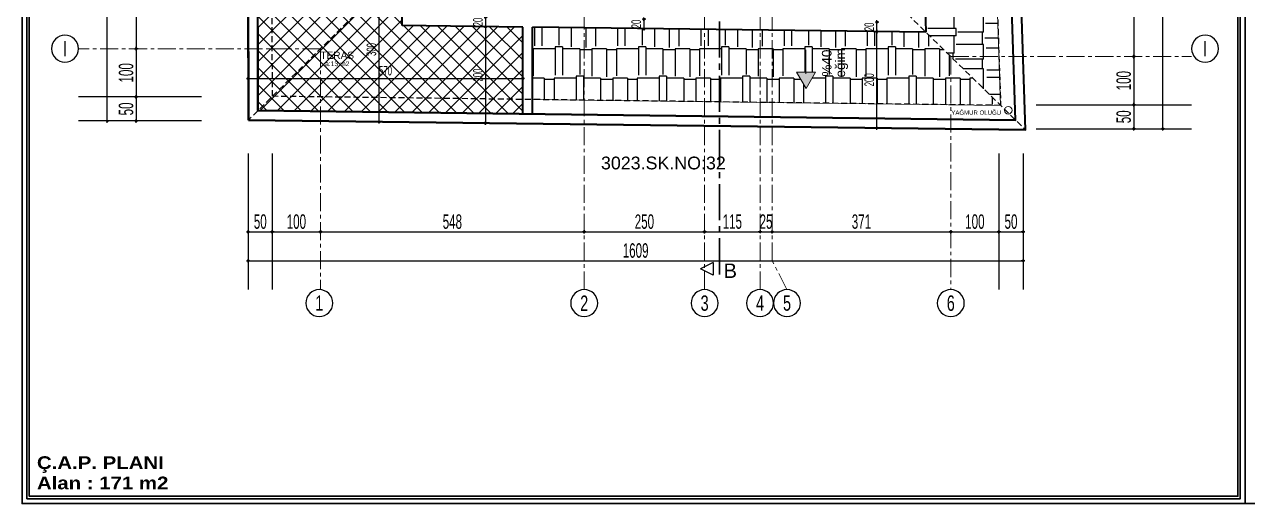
# Model space of a CAD drawing. Extents: x 386248 to 427517, y 4539405 to 4542296.
# Drawn here: x 398391 to 400930, y 4539405 to 4540400 of the extents above; entities that cross this region are included whole.
import ezdxf
from ezdxf.enums import TextEntityAlignment as Align

# ---------------------------------------------------------------- set-up
doc = ezdxf.new("R2010")
doc.units = 0
for name, pattern in [('CENTER', [2, 1.25, -0.25, 0.25, -0.25]), ('CENTER2', [1.125, 0.75, -0.125, 0.125, -0.125]), ('CENTERX2', [4, 2.5, -0.5, 0.5, -0.5]), ('DASHED2', [0.375, 0.25, -0.125]), ('DUZ', [0])]:
    doc.linetypes.add(name, pattern=pattern)
for name, color, linetype, lineweight in [('AKS', 251, 'CENTERX2', 20), ('AKS YAZISI', 4, 'Continuous', 25), ('ASIK', 3, 'Continuous', 20), ('DIŞ 2', 167, 'Continuous', 25), ('DUVAR', 4, 'Continuous', 35), ('GOR1', 51, 'Continuous', 25), ('KOTLAR', 63, 'Continuous', 30), ('MERDIVEN', 161, 'Continuous', 15), ('OLCU10', 2, 'Continuous', 25), ('tarama ıslak zemin', 216, 'Continuous', 9), ('tarama2', 8, 'Continuous', 25), ('YAZILAR', 1, 'Continuous', 30)]:
    doc.layers.add(name, color=color, linetype=linetype, lineweight=lineweight)
for name, color, linetype in [('alan', 7, 'Continuous'), ('DIM', 7, 'Continuous'), ('mahal', 7, 'Continuous'), ('Standart', 7, 'Continuous'), ('Y-IMAR', 15, 'DUZ')]:
    doc.layers.add(name, color=color, linetype=linetype)
doc.styles.add('arial_1_18', font='arial.ttf', dxfattribs={"height": 0.2})
doc.styles.add('RomanSTA', font='')
doc.styles.get("Standard").update_dxf_attribs({"font": 'arial.ttf'})
doc.styles.add('T', font='ISOt.shx', dxfattribs={"width": 0.6})
doc.styles.add('UNIV', font='', dxfattribs={"width": 0.7})
doc.styles.get('RomanSTA').set_extended_font_data('Arial')
doc.styles.get('UNIV').set_extended_font_data('Comic Sans MS')
doc.dimstyles.new('DOT2', dxfattribs={"dimtxt": 20, "dimasz": 0.7, "dimexe": 5, "dimexo": 5, "dimgap": 6, "dimtad": 1, "dimdec": 0, "dimdsep": 46, "dimtxsty": 'T', "dimblk1": 'SEL2', "dimblk2": 'SEL2', "dimsah": 1, "dimcen": 0, "dimse1": 1, "dimse2": 1, "dimclrd": 256, "dimclre": 256, "dimclrt": 256, "dimadec": 0, "dimazin": 0, "dimtfac": 1, "dimtdec": 0, "dimtix": 1, "dimtmove": 2, "dimatfit": 3, "dimldrblk": 'SEL2', "dimfxl": 1, "dimtolj": 1, "dimtzin": 0, "dimarcsym": 0})

# ---------------------------------------------------------------- blocks, each defined once
blk = doc.blocks.new('50505')
at = {"layer": 'Y-IMAR', "color": 6, "linetype": 'DASHED2', "ltscale": 50}
for q in [(398698.3, 4546588.1), (400311.7, 4546567.9)]:
    blk.add_line((399490.7, 4547372.3), q, dxfattribs=at)
blk.add_lwpolyline([(399490.7, 4547372.3), (399490.7, 4548014.4)], dxfattribs=at)
blk = doc.blocks.new('G$C086A00F8')
blk.add_line((18.9, 80.4), (18.9, 30.3))
blk.add_lwpolyline([(39.4, 34.1), (19.7, 0), (0, 34)], close=True)
for points in [[(19.7, 0), (39.4, 34.1), (0, 34)], [(39.4, 34.1), (0, 34), (19.7, 0), (39.4, 34.1)], [(0, 34), (19.7, 0), (39.4, 34.1), (0, 34)]]:
    blk.add_solid(points)
for s, p in [('%40', (72.5, 24.7)), ('eğim', (100.6, 22.8))]:
    blk.add_text(s, height=20, rotation=90).set_placement(p)
blk = doc.blocks.new('SEL2')
at = {"layer": 'OLCU10'}
for p, q in [((5.25, 0), (-5.25, 0)), ((0, 5.25), (0, -3.95))]:
    blk.add_line(p, q, dxfattribs=at)
blk.add_circle((0, 0), 2.75, dxfattribs=at)
blk = doc.blocks.new('*D2258')
at = {"layer": 'Defpoints', "color": 0}
for p in [(399378.2, 4540414.6), (399348.3, 4540394.6), (399377.9, 4540394.6)]:
    blk.add_point(p, dxfattribs=at)
at = {"layer": 'DIM', "lineweight": -2}
for p, q in [((399348.3, 4540415.3), (399348.3, 4540416)), ((399348.3, 4540414.6), (399348.3, 4540394.6)), ((399348.3, 4540393.9), (399348.3, 4540393.2))]:
    blk.add_line(p, q, dxfattribs=at)
at = {"layer": 'DIM', "linetype": 'ByBlock', "lineweight": -2, "xscale": 0.7, "yscale": 0.7, "zscale": 0.7}
for p, rotation in [((399348.3, 4540414.6), 270), ((399348.3, 4540394.6), 90)]:
    blk.add_blockref('SEL2', p, dxfattribs=dict(at, rotation=rotation))
at = {"layer": 'DIM', "insert": (399332.3, 4540404.6), "char_height": 20, "attachment_point": 5, "rotation": 90, "style": 'T'}
blk.add_mtext('\\A1;20', dxfattribs=at)
blk = doc.blocks.new('*D2259')
at = {"layer": 'Defpoints', "color": 0}
for p in [(399377.9, 4540394.6), (399348.3, 4540194.6), (399375.4, 4540194.6)]:
    blk.add_point(p, dxfattribs=at)
at = {"layer": 'DIM', "lineweight": -2}
blk.add_line((399348.3, 4540393.9), (399348.3, 4540195.3), dxfattribs=at)
at = {"layer": 'DIM', "linetype": 'ByBlock', "lineweight": -2, "xscale": 0.7, "yscale": 0.7, "zscale": 0.7}
for p, rotation in [((399348.3, 4540394.6), 90), ((399348.3, 4540194.6), 270)]:
    blk.add_blockref('SEL2', p, dxfattribs=dict(at, rotation=rotation))
at = {"layer": 'DIM', "insert": (399332.3, 4540294.6), "char_height": 20, "attachment_point": 5, "rotation": 90, "style": 'T'}
blk.add_mtext('\\A1;200', dxfattribs=at)
blk = doc.blocks.new('*D2272')
at = {"layer": 'Defpoints', "color": 0}
for p in [(399676.9, 4540390.5), (399699.8, 4540390.5), (399705.7, 4540410.5)]:
    blk.add_point(p, dxfattribs=at)
at = {"layer": 'DIM', "lineweight": -2}
for p, q in [((399676.9, 4540411.2), (399676.9, 4540411.9)), ((399676.9, 4540410.5), (399676.9, 4540390.5)), ((399676.9, 4540389.8), (399676.9, 4540389.1))]:
    blk.add_line(p, q, dxfattribs=at)
at = {"layer": 'DIM', "linetype": 'ByBlock', "lineweight": -2, "xscale": 0.7, "yscale": 0.7, "zscale": 0.7}
for p, rotation in [((399676.9, 4540410.5), 270), ((399676.9, 4540390.5), 90)]:
    blk.add_blockref('SEL2', p, dxfattribs=dict(at, rotation=rotation))
at = {"layer": 'DIM', "insert": (399660.9, 4540400.5), "char_height": 20, "attachment_point": 5, "rotation": 90, "style": 'T'}
blk.add_mtext('\\A1;20', dxfattribs=at)
blk = doc.blocks.new('*D2273')
at = {"layer": 'Defpoints', "color": 0}
for p in [(399127.2, 4540497.6), (399138.3, 4540497.6), (399138.3, 4540197.5)]:
    blk.add_point(p, dxfattribs=at)
at = {"layer": 'DIM', "lineweight": -2}
blk.add_line((399127.2, 4540198.2), (399127.2, 4540496.9), dxfattribs=at)
at = {"layer": 'DIM', "linetype": 'ByBlock', "lineweight": -2, "xscale": 0.7, "yscale": 0.7, "zscale": 0.7}
for p, rotation in [((399127.2, 4540497.6), 90), ((399127.2, 4540197.5), 270)]:
    blk.add_blockref('SEL2', p, dxfattribs=dict(at, rotation=rotation))
at = {"layer": 'DIM', "insert": (399111.2, 4540347.6), "char_height": 20, "attachment_point": 5, "rotation": 90, "style": 'T'}
blk.add_mtext('\\A1;300', dxfattribs=at)
blk = doc.blocks.new('*D2299')
at = {"layer": 'Defpoints', "color": 0}
for p in [(400160.7, 4540384.7), (400165.6, 4540384.7), (400163.1, 4540184.8)]:
    blk.add_point(p, dxfattribs=at)
at = {"layer": 'DIM', "lineweight": -2}
blk.add_line((400160.7, 4540185.5), (400160.7, 4540384), dxfattribs=at)
at = {"layer": 'DIM', "linetype": 'ByBlock', "lineweight": -2, "xscale": 0.7, "yscale": 0.7, "zscale": 0.7}
for p, rotation in [((400160.7, 4540384.7), 90), ((400160.7, 4540184.8), 270)]:
    blk.add_blockref('SEL2', p, dxfattribs=dict(at, rotation=rotation))
at = {"layer": 'DIM', "insert": (400144.7, 4540284.7), "char_height": 20, "attachment_point": 5, "rotation": 90, "style": 'T'}
blk.add_mtext('\\A1;200', dxfattribs=at)
blk = doc.blocks.new('*D2300')
at = {"layer": 'Defpoints', "color": 0}
for p in [(400160.7, 4540404.5), (400184.4, 4540404.5), (400165.6, 4540384.7)]:
    blk.add_point(p, dxfattribs=at)
at = {"layer": 'DIM', "lineweight": -2}
for p, q in [((400160.7, 4540405.2), (400160.7, 4540405.9)), ((400160.7, 4540384.7), (400160.7, 4540404.5)), ((400160.7, 4540384), (400160.7, 4540383.3))]:
    blk.add_line(p, q, dxfattribs=at)
at = {"layer": 'DIM', "linetype": 'ByBlock', "lineweight": -2, "xscale": 0.7, "yscale": 0.7, "zscale": 0.7}
for p, rotation in [((400160.7, 4540384.7), 90), ((400160.7, 4540404.5), 270)]:
    blk.add_blockref('SEL2', p, dxfattribs=dict(at, rotation=rotation))
at = {"layer": 'DIM', "insert": (400144.7, 4540394.6), "char_height": 20, "attachment_point": 5, "rotation": 90, "style": 'T'}
blk.add_mtext('\\A1;20', dxfattribs=at)
blk = doc.blocks.new('*D2307')
at = {"layer": 'Defpoints', "color": 0}
for p in [(398855.5, 4540301.1), (399425.4, 4540301.9), (399425.4, 4540287.5)]:
    blk.add_point(p, dxfattribs=at)
at = {"layer": 'DIM', "lineweight": -2}
blk.add_line((398856.2, 4540287.5), (399424.7, 4540287.5), dxfattribs=at)
at = {"layer": 'DIM', "linetype": 'ByBlock', "lineweight": -2, "xscale": 0.7, "yscale": 0.7, "zscale": 0.7, "rotation": 180}
blk.add_blockref('SEL2', (398855.5, 4540287.5), dxfattribs=at)
at = {"layer": 'DIM', "linetype": 'ByBlock', "lineweight": -2, "xscale": 0.7, "yscale": 0.7, "zscale": 0.7}
blk.add_blockref('SEL2', (399425.4, 4540287.5), dxfattribs=at)
at = {"layer": 'DIM', "insert": (399140.5, 4540303.5), "char_height": 20, "attachment_point": 5, "style": 'T'}
blk.add_mtext('\\A1;570', dxfattribs=at)
blk = doc.blocks.new('AKS-NO')
blk.add_circle((0, 0), 35)
at = {"color": 7, "style": 'UNIV', "width": 0.7}
blk.add_attdef('AKS-NO', text='', height=40, dxfattribs=at).set_placement((0, 0), align=Align.MIDDLE)
blk = doc.blocks.new('*D2705')
at = {"layer": 'Defpoints', "color": 0}
for p in [(400464, 4539909.2), (398855.4, 4539849.2), (400464, 4539849.2)]:
    blk.add_point(p, dxfattribs=at)
at = {"layer": 'DIŞ 2', "lineweight": -2}
blk.add_line((398856.1, 4539909.2), (400463.3, 4539909.2), dxfattribs=at)
at = {"layer": 'DIŞ 2', "linetype": 'ByBlock', "lineweight": -2, "xscale": 0.7, "yscale": 0.7, "zscale": 0.7, "rotation": 180}
blk.add_blockref('SEL2', (398855.4, 4539909.2), dxfattribs=at)
at = {"layer": 'DIŞ 2', "linetype": 'ByBlock', "lineweight": -2, "xscale": 0.7, "yscale": 0.7, "zscale": 0.7}
blk.add_blockref('SEL2', (400464, 4539909.2), dxfattribs=at)
at = {"layer": 'DIŞ 2', "insert": (399659.7, 4539930.2), "char_height": 30, "attachment_point": 5, "style": 'T'}
blk.add_mtext('\\A1;1609', dxfattribs=at)
blk = doc.blocks.new('*D2706')
at = {"layer": 'Defpoints', "color": 0}
for p in [(398562.9, 4541627.4), (398588.1, 4541627.4), (398588.1, 4540199.2)]:
    blk.add_point(p, dxfattribs=at)
at = {"layer": 'DIŞ 2', "lineweight": -2}
blk.add_line((398562.9, 4540199.9), (398562.9, 4541626.7), dxfattribs=at)
at = {"layer": 'DIŞ 2', "linetype": 'ByBlock', "lineweight": -2, "xscale": 0.7, "yscale": 0.7, "zscale": 0.7}
for p, rotation in [((398562.9, 4541627.4), 90), ((398562.9, 4540199.2), 270)]:
    blk.add_blockref('SEL2', p, dxfattribs=dict(at, rotation=rotation))
at = {"layer": 'DIŞ 2', "insert": (398541.9, 4540913.3), "char_height": 30, "attachment_point": 5, "rotation": 90, "style": 'T'}
blk.add_mtext('\\A1;1428', dxfattribs=at)
blk = doc.blocks.new('*D2714')
at = {"layer": 'ASIK', "lineweight": -2}
blk.add_line((398622.9, 4540685.1), (398622.9, 4540349.9), dxfattribs=at)
at = {"layer": 'Defpoints', "color": 0}
for p in [(398650.2, 4540685.8), (398622.9, 4540349.2), (398650.8, 4540349.2)]:
    blk.add_point(p, dxfattribs=at)
at = {"layer": 'ASIK', "linetype": 'ByBlock', "lineweight": -2, "xscale": 0.7, "yscale": 0.7, "zscale": 0.7}
for p, rotation in [((398622.9, 4540685.8), 90), ((398622.9, 4540349.2), 270)]:
    blk.add_blockref('SEL2', p, dxfattribs=dict(at, rotation=rotation))
at = {"layer": 'ASIK', "insert": (398601.9, 4540517.5), "char_height": 30, "attachment_point": 5, "rotation": 90, "style": 'T'}
blk.add_mtext('\\A1;337', dxfattribs=at)
blk = doc.blocks.new('*D2715')
at = {"layer": 'Defpoints', "color": 0}
for p in [(398650.8, 4540349.2), (398622.9, 4540249.2), (398650.8, 4540249.2)]:
    blk.add_point(p, dxfattribs=at)
at = {"layer": 'GOR1', "lineweight": -2}
blk.add_line((398622.9, 4540348.5), (398622.9, 4540249.9), dxfattribs=at)
at = {"layer": 'GOR1', "linetype": 'ByBlock', "lineweight": -2, "xscale": 0.7, "yscale": 0.7, "zscale": 0.7}
for p, rotation in [((398622.9, 4540349.2), 90), ((398622.9, 4540249.2), 270)]:
    blk.add_blockref('SEL2', p, dxfattribs=dict(at, rotation=rotation))
at = {"layer": 'GOR1', "insert": (398601.9, 4540299.2), "char_height": 30, "attachment_point": 5, "rotation": 90, "style": 'T'}
blk.add_mtext('\\A1;100', dxfattribs=at)
blk = doc.blocks.new('*D2716')
at = {"layer": 'Defpoints', "color": 0}
for p in [(398905.4, 4539990.5), (399005.4, 4539990.5), (399005.4, 4539969.2)]:
    blk.add_point(p, dxfattribs=at)
at = {"layer": 'GOR1', "lineweight": -2}
blk.add_line((398906.1, 4539969.2), (399004.7, 4539969.2), dxfattribs=at)
at = {"layer": 'GOR1', "linetype": 'ByBlock', "lineweight": -2, "xscale": 0.7, "yscale": 0.7, "zscale": 0.7, "rotation": 180}
blk.add_blockref('SEL2', (398905.4, 4539969.2), dxfattribs=at)
at = {"layer": 'GOR1', "linetype": 'ByBlock', "lineweight": -2, "xscale": 0.7, "yscale": 0.7, "zscale": 0.7}
blk.add_blockref('SEL2', (399005.4, 4539969.2), dxfattribs=at)
at = {"layer": 'GOR1', "insert": (398955.4, 4539990.2), "char_height": 30, "attachment_point": 5, "style": 'T'}
blk.add_mtext('\\A1;100', dxfattribs=at)
blk = doc.blocks.new('*D2717')
at = {"layer": 'ASIK', "lineweight": -2}
blk.add_line((399006.1, 4539969.2), (399552.2, 4539969.2), dxfattribs=at)
at = {"layer": 'Defpoints', "color": 0}
for p in [(399552.9, 4540007.2), (399005.4, 4539990.5), (399552.9, 4539969.2)]:
    blk.add_point(p, dxfattribs=at)
at = {"layer": 'ASIK', "linetype": 'ByBlock', "lineweight": -2, "xscale": 0.7, "yscale": 0.7, "zscale": 0.7, "rotation": 180}
blk.add_blockref('SEL2', (399005.4, 4539969.2), dxfattribs=at)
at = {"layer": 'ASIK', "linetype": 'ByBlock', "lineweight": -2, "xscale": 0.7, "yscale": 0.7, "zscale": 0.7}
blk.add_blockref('SEL2', (399552.9, 4539969.2), dxfattribs=at)
at = {"layer": 'ASIK', "insert": (399279.2, 4539990.2), "char_height": 30, "attachment_point": 5, "style": 'T'}
blk.add_mtext('\\A1;548', dxfattribs=at)
blk = doc.blocks.new('*D2718')
at = {"layer": 'ASIK', "lineweight": -2}
blk.add_line((399553.6, 4539969.2), (399802.2, 4539969.2), dxfattribs=at)
at = {"layer": 'Defpoints', "color": 0}
for p in [(399552.9, 4540007.2), (399802.9, 4540007.2), (399802.9, 4539969.2)]:
    blk.add_point(p, dxfattribs=at)
at = {"layer": 'ASIK', "linetype": 'ByBlock', "lineweight": -2, "xscale": 0.7, "yscale": 0.7, "zscale": 0.7, "rotation": 180}
blk.add_blockref('SEL2', (399552.9, 4539969.2), dxfattribs=at)
at = {"layer": 'ASIK', "linetype": 'ByBlock', "lineweight": -2, "xscale": 0.7, "yscale": 0.7, "zscale": 0.7}
blk.add_blockref('SEL2', (399802.9, 4539969.2), dxfattribs=at)
at = {"layer": 'ASIK', "insert": (399677.9, 4539990.2), "char_height": 30, "attachment_point": 5, "style": 'T'}
blk.add_mtext('\\A1;250', dxfattribs=at)
blk = doc.blocks.new('*D2719')
at = {"layer": 'ASIK', "lineweight": -2}
blk.add_line((399803.6, 4539969.2), (399917.2, 4539969.2), dxfattribs=at)
at = {"layer": 'Defpoints', "color": 0}
for p in [(399802.9, 4540007.2), (399917.9, 4539994.9), (399917.9, 4539969.2)]:
    blk.add_point(p, dxfattribs=at)
at = {"layer": 'ASIK', "linetype": 'ByBlock', "lineweight": -2, "xscale": 0.7, "yscale": 0.7, "zscale": 0.7, "rotation": 180}
blk.add_blockref('SEL2', (399802.9, 4539969.2), dxfattribs=at)
at = {"layer": 'ASIK', "linetype": 'ByBlock', "lineweight": -2, "xscale": 0.7, "yscale": 0.7, "zscale": 0.7}
blk.add_blockref('SEL2', (399917.9, 4539969.2), dxfattribs=at)
at = {"layer": 'ASIK', "insert": (399860.4, 4539990.2), "char_height": 30, "attachment_point": 5, "style": 'T'}
blk.add_mtext('\\A1;115', dxfattribs=at)
blk = doc.blocks.new('*D2720')
at = {"layer": 'ASIK', "lineweight": -2}
for p, q in [((399917.2, 4539969.2), (399916.5, 4539969.2)), ((399917.9, 4539969.2), (399942.9, 4539969.2)), ((399943.6, 4539969.2), (399944.3, 4539969.2))]:
    blk.add_line(p, q, dxfattribs=at)
at = {"layer": 'Defpoints', "color": 0}
for p in [(399917.9, 4539994.9), (399942.9, 4539994.9), (399942.9, 4539969.2)]:
    blk.add_point(p, dxfattribs=at)
at = {"layer": 'ASIK', "linetype": 'ByBlock', "lineweight": -2, "xscale": 0.7, "yscale": 0.7, "zscale": 0.7}
blk.add_blockref('SEL2', (399917.9, 4539969.2), dxfattribs=at)
at = {"layer": 'ASIK', "linetype": 'ByBlock', "lineweight": -2, "xscale": 0.7, "yscale": 0.7, "zscale": 0.7, "rotation": 180}
blk.add_blockref('SEL2', (399942.9, 4539969.2), dxfattribs=at)
at = {"layer": 'ASIK', "insert": (399930.4, 4539990.2), "char_height": 30, "attachment_point": 5, "style": 'T'}
blk.add_mtext('\\A1;25', dxfattribs=at)
blk = doc.blocks.new('*D2721')
at = {"layer": 'ASIK', "lineweight": -2}
blk.add_line((399943.6, 4539969.2), (400313.3, 4539969.2), dxfattribs=at)
at = {"layer": 'Defpoints', "color": 0}
for p in [(399942.9, 4539994.9), (400314, 4539994.9), (400314, 4539969.2)]:
    blk.add_point(p, dxfattribs=at)
at = {"layer": 'ASIK', "linetype": 'ByBlock', "lineweight": -2, "xscale": 0.7, "yscale": 0.7, "zscale": 0.7, "rotation": 180}
blk.add_blockref('SEL2', (399942.9, 4539969.2), dxfattribs=at)
at = {"layer": 'ASIK', "linetype": 'ByBlock', "lineweight": -2, "xscale": 0.7, "yscale": 0.7, "zscale": 0.7}
blk.add_blockref('SEL2', (400314, 4539969.2), dxfattribs=at)
at = {"layer": 'ASIK', "insert": (400128.5, 4539990.2), "char_height": 30, "attachment_point": 5, "style": 'T'}
blk.add_mtext('\\A1;371', dxfattribs=at)
blk = doc.blocks.new('*D2722')
at = {"layer": 'Defpoints', "color": 0}
for p in [(400314, 4539994.9), (400414, 4539994.9), (400414, 4539969.2)]:
    blk.add_point(p, dxfattribs=at)
at = {"layer": 'GOR1', "lineweight": -2}
blk.add_line((400314.7, 4539969.2), (400413.3, 4539969.2), dxfattribs=at)
at = {"layer": 'GOR1', "linetype": 'ByBlock', "lineweight": -2, "xscale": 0.7, "yscale": 0.7, "zscale": 0.7, "rotation": 180}
blk.add_blockref('SEL2', (400314, 4539969.2), dxfattribs=at)
at = {"layer": 'GOR1', "linetype": 'ByBlock', "lineweight": -2, "xscale": 0.7, "yscale": 0.7, "zscale": 0.7}
blk.add_blockref('SEL2', (400414, 4539969.2), dxfattribs=at)
at = {"layer": 'GOR1', "insert": (400364, 4539990.2), "char_height": 30, "attachment_point": 5, "style": 'T'}
blk.add_mtext('\\A1;100', dxfattribs=at)
blk = doc.blocks.new('*D2723')
at = {"layer": 'Defpoints', "color": 0}
for p in [(400754, 4541627.4), (400754, 4541627.4), (400814, 4540182.9)]:
    blk.add_point(p, dxfattribs=at)
at = {"layer": 'DIŞ 2', "lineweight": -2}
blk.add_line((400754, 4540183.6), (400754, 4541626.7), dxfattribs=at)
at = {"layer": 'DIŞ 2', "linetype": 'ByBlock', "lineweight": -2, "xscale": 0.7, "yscale": 0.7, "zscale": 0.7}
for p, rotation in [((400754, 4541627.4), 90), ((400754, 4540182.9), 270)]:
    blk.add_blockref('SEL2', p, dxfattribs=dict(at, rotation=rotation))
at = {"layer": 'DIŞ 2', "insert": (400733, 4540905.1), "char_height": 30, "attachment_point": 5, "rotation": 90, "style": 'T'}
blk.add_mtext('\\A1;1444', dxfattribs=at)
blk = doc.blocks.new('*D2731')
at = {"layer": 'ASIK', "lineweight": -2}
blk.add_line((400694, 4540685.1), (400694, 4540333.6), dxfattribs=at)
at = {"layer": 'Defpoints', "color": 0}
for p in [(400670, 4540685.8), (400670, 4540332.9), (400694, 4540332.9)]:
    blk.add_point(p, dxfattribs=at)
at = {"layer": 'ASIK', "linetype": 'ByBlock', "lineweight": -2, "xscale": 0.7, "yscale": 0.7, "zscale": 0.7}
for p, rotation in [((400694, 4540685.8), 90), ((400694, 4540332.9), 270)]:
    blk.add_blockref('SEL2', p, dxfattribs=dict(at, rotation=rotation))
at = {"layer": 'ASIK', "insert": (400673, 4540509.3), "char_height": 30, "attachment_point": 5, "rotation": 90, "style": 'T'}
blk.add_mtext('\\A1;353', dxfattribs=at)
blk = doc.blocks.new('*D2732')
at = {"layer": 'Defpoints', "color": 0}
for p in [(400670, 4540332.9), (400670, 4540232.9), (400694, 4540232.9)]:
    blk.add_point(p, dxfattribs=at)
at = {"layer": 'GOR1', "lineweight": -2}
blk.add_line((400694, 4540332.2), (400694, 4540233.6), dxfattribs=at)
at = {"layer": 'GOR1', "linetype": 'ByBlock', "lineweight": -2, "xscale": 0.7, "yscale": 0.7, "zscale": 0.7}
for p, rotation in [((400694, 4540332.9), 90), ((400694, 4540232.9), 270)]:
    blk.add_blockref('SEL2', p, dxfattribs=dict(at, rotation=rotation))
at = {"layer": 'GOR1', "insert": (400673, 4540282.9), "char_height": 30, "attachment_point": 5, "rotation": 90, "style": 'T'}
blk.add_mtext('\\A1;100', dxfattribs=at)
blk = doc.blocks.new('*D2733')
at = {"layer": 'Defpoints', "color": 0}
for p in [(398712.7, 4540249.2), (398622.9, 4540199.2), (398712.7, 4540199.2)]:
    blk.add_point(p, dxfattribs=at)
at = {"layer": 'GOR1', "lineweight": -2}
blk.add_line((398622.9, 4540248.5), (398622.9, 4540199.9), dxfattribs=at)
at = {"layer": 'GOR1', "linetype": 'ByBlock', "lineweight": -2, "xscale": 0.7, "yscale": 0.7, "zscale": 0.7}
for p, rotation in [((398622.9, 4540249.2), 90), ((398622.9, 4540199.2), 270)]:
    blk.add_blockref('SEL2', p, dxfattribs=dict(at, rotation=rotation))
at = {"layer": 'GOR1', "insert": (398601.9, 4540224.2), "char_height": 30, "attachment_point": 5, "rotation": 90, "style": 'T'}
blk.add_mtext('\\A1;50', dxfattribs=at)
blk = doc.blocks.new('*D2734')
at = {"layer": 'Defpoints', "color": 0}
for p in [(398855.4, 4540051.3), (398905.4, 4540051.3), (398905.4, 4539969.2)]:
    blk.add_point(p, dxfattribs=at)
at = {"layer": 'GOR1', "lineweight": -2}
blk.add_line((398856.1, 4539969.2), (398904.7, 4539969.2), dxfattribs=at)
at = {"layer": 'GOR1', "linetype": 'ByBlock', "lineweight": -2, "xscale": 0.7, "yscale": 0.7, "zscale": 0.7, "rotation": 180}
blk.add_blockref('SEL2', (398855.4, 4539969.2), dxfattribs=at)
at = {"layer": 'GOR1', "linetype": 'ByBlock', "lineweight": -2, "xscale": 0.7, "yscale": 0.7, "zscale": 0.7}
blk.add_blockref('SEL2', (398905.4, 4539969.2), dxfattribs=at)
at = {"layer": 'GOR1', "insert": (398880.4, 4539990.2), "char_height": 30, "attachment_point": 5, "style": 'T'}
blk.add_mtext('\\A1;50', dxfattribs=at)
blk = doc.blocks.new('*D2735')
at = {"layer": 'Defpoints', "color": 0}
for p in [(400652.8, 4540232.9), (400652.8, 4540182.9), (400694, 4540182.9)]:
    blk.add_point(p, dxfattribs=at)
at = {"layer": 'GOR1', "lineweight": -2}
blk.add_line((400694, 4540232.2), (400694, 4540183.6), dxfattribs=at)
at = {"layer": 'GOR1', "linetype": 'ByBlock', "lineweight": -2, "xscale": 0.7, "yscale": 0.7, "zscale": 0.7}
for p, rotation in [((400694, 4540232.9), 90), ((400694, 4540182.9), 270)]:
    blk.add_blockref('SEL2', p, dxfattribs=dict(at, rotation=rotation))
at = {"layer": 'GOR1', "insert": (400673, 4540207.9), "char_height": 30, "attachment_point": 5, "rotation": 90, "style": 'T'}
blk.add_mtext('\\A1;50', dxfattribs=at)
blk = doc.blocks.new('*D2738')
at = {"layer": 'Defpoints', "color": 0}
for p in [(400414, 4540008.3), (400464, 4540008.3), (400464, 4539969.2)]:
    blk.add_point(p, dxfattribs=at)
at = {"layer": 'GOR1', "lineweight": -2}
blk.add_line((400414.7, 4539969.2), (400463.3, 4539969.2), dxfattribs=at)
at = {"layer": 'GOR1', "linetype": 'ByBlock', "lineweight": -2, "xscale": 0.7, "yscale": 0.7, "zscale": 0.7, "rotation": 180}
blk.add_blockref('SEL2', (400414, 4539969.2), dxfattribs=at)
at = {"layer": 'GOR1', "linetype": 'ByBlock', "lineweight": -2, "xscale": 0.7, "yscale": 0.7, "zscale": 0.7}
blk.add_blockref('SEL2', (400464, 4539969.2), dxfattribs=at)
at = {"layer": 'GOR1', "insert": (400439, 4539990.2), "char_height": 30, "attachment_point": 5, "style": 'T'}
blk.add_mtext('\\A1;50', dxfattribs=at)
blk = doc.blocks.new('G$C5DD4B624')
at = {"layer": 'Standart', "color": 2, "linetype": 'Continuous', "lineweight": -3, "ltscale": 100}
for points in [[(1052.2, 2101.9), (1025.5, 2088.6)], [(1052.2, 2075.3), (1025.5, 2088.6)], [(1052.2, 2101.9), (1052.2, 2075.3)], [(-239.1, 871.7), (-225.8, 898.4)], [(-212.4, 871.7), (-225.8, 898.4)], [(1993, 871.7), (2006.3, 898.4)], [(2019.6, 871.7), (2006.3, 898.4)], [(-239.1, 871.7), (-212.4, 871.7)], [(1993, 871.7), (2019.6, 871.7)], [(1052.2, 139.3), (1025.5, 126)], [(1052.2, 139.3), (1052.2, 112.7)], [(1052.2, 112.7), (1025.5, 126)]]:
    blk.add_lwpolyline(points, dxfattribs=at)
at = {"layer": 'Standart', "color": 2, "linetype": 'CENTER2', "lineweight": 30, "ltscale": 100}
for points in [[(1065.5, 2101.9), (1065.5, 112.7)], [(-239.1, 858.4), (2019.6, 858.4)]]:
    blk.add_lwpolyline(points, dxfattribs=at)
at = {"layer": 'Standart', "color": 51, "linetype": 'Continuous', "lineweight": -3, "ltscale": 100, "style": 'arial_1_18'}
for s, p in [('B', (1073.6, 2070)), ('A', (-236.6, 823.4)), ('A', (1991.4, 823.4)), ('B', (1073.6, 107.1))]:
    blk.add_text(s, height=30, dxfattribs=at).set_placement(p)

msp = doc.modelspace()

# ---------------------------------------------------------------- hatches: boundary and pattern name
at = {"layer": 'tarama ıslak zemin'}
h = msp.add_hatch(dxfattribs=at)
h.set_pattern_fill('ANSI37', color=251, scale=200, angle=180, style=0)
h.set_pattern_definition([(45, (170792.406, 4604203.09), (-17.6776695, 17.6776695), []), (135, (170792.406, 4604203.09), (-17.6776695, -17.6776695), [])])
h.paths.add_polyline_path([(398875.637, 4540220.819), (398905.578, 4540250.447), (398905.09, 4540497.591), (398875.09, 4540497.591)])
h.paths.add_polyline_path([(398905.578, 4540250.447), (398875.637, 4540220.819), (399425.56, 4540213.957), (399425.516, 4540243.96)])
h.paths.add_polyline_path([(399425.516, 4540243.96), (399425.295, 4540393.974), (399175.289, 4540397.094), (399175.115, 4540493.591), (399171.573, 4540493.591), (399171.573, 4540497.591), (399167.073, 4540497.591), (399167.073, 4540423.359, -0.20435472), (399106.447, 4540449.217), (398905.578, 4540250.447)])
h.paths.add_polyline_path([(398905.578, 4540250.447), (399106.447, 4540449.217, -0.16341443), (399083.643, 4540497.591), (399078.573, 4540497.591), (399075.073, 4540497.591), (398905.09, 4540497.591)])
h.paths.add_polyline_path([(399312.288, 4540389.85), (399312.288, 4540419.278), (399352.288, 4540419.278), (399352.288, 4540389.85)], flags=24)
h.paths.add_polyline_path([(399312.288, 4540274.144), (399312.288, 4540315.001), (399352.288, 4540315.001), (399352.288, 4540274.144)], flags=24)
h.paths.add_polyline_path([(399120.026, 4540323.481), (399160.883, 4540323.481), (399160.883, 4540283.481), (399120.026, 4540283.481)], flags=24)
h.paths.add_polyline_path([(399091.219, 4540327.137), (399091.219, 4540367.994), (399131.219, 4540367.994), (399131.219, 4540327.137)], flags=24)
h.paths.add_polyline_path([(399002.047, 4540347.049), (399077.824, 4540347.049), (399077.824, 4540324.037), (399002.047, 4540324.037)], flags=24)
h.paths.add_polyline_path([(399013.003, 4540325.584), (399067.239, 4540325.584), (399067.239, 4540310.366), (399013.003, 4540310.366)], flags=24)
at = {"layer": 'tarama2'}
h = msp.add_hatch(dxfattribs=at)
h.set_pattern_fill('AR-RSHKE', color=16, scale=0.2, angle=90)
h.set_pattern_definition([(90, (4942816.58, 4138710.355), (-60.96, 129.54), [30.48, -25.4, 35.56, -15.24, 45.72, -20.32]), (90, (4942814.04, 4138740.835), (-60.96, 129.54), [25.4, -96.52, 20.32, -30.48]), (90, (4942820.39, 4138801.795), (-60.96, 129.54), [15.24, -157.48]), (180, (4942816.58, 4138710.355), (-60.96, -43.18), [58.42, -185.42]), (180, (4942816.58, 4138740.835), (-60.96, -43.18), [57.15, -186.69]), (180, (4942816.58, 4138766.235), (-60.96, -43.18), [53.34, -190.5]), (180, (4942820.39, 4138801.795), (-60.96, -43.18), [58.42, -185.42]), (180, (4942820.39, 4138817.035), (-60.96, -43.18), [58.42, -185.42]), (180, (4942816.58, 4138862.755), (-60.96, -43.18), [55.88, -187.96])])
h.paths.add_polyline_path([(400221.995, 4541607.375), (400262.292, 4540383.53), (400417.376, 4540231.583), (400372.076, 4541607.375)])
h.paths.add_polyline_path([(400288.971, 4540690.234), (400356.706, 4540690.234), (400356.706, 4540654.354), (400288.971, 4540654.354)], flags=24)
h.paths.add_polyline_path([(400291.023, 4540718.744), (400354.202, 4540718.744), (400354.202, 4540687.666), (400291.023, 4540687.666)], flags=24)
h.paths.add_polyline_path([(400278.294, 4541305.463), (400346.03, 4541305.463), (400346.03, 4541269.583), (400278.294, 4541269.583)], flags=24)
h.paths.add_polyline_path([(400280.347, 4541333.973), (400343.525, 4541333.973), (400343.525, 4541302.895), (400280.347, 4541302.895)], flags=24)
h.paths.add_polyline_path([(400330.708, 4541341.751), (400330.744, 4541362.17), (400330.776, 4541381.104), (400364.823, 4541361.369)], flags=16)
h.paths.add_polyline_path([(400341.385, 4540726.522), (400341.42, 4540746.941), (400341.453, 4540765.875), (400375.499, 4540746.14)], flags=16)
h = msp.add_hatch(dxfattribs=at)
h.set_pattern_fill('AR-RSHKE', color=1, scale=0.2, angle=180)
h.set_pattern_definition([(180, (-73523.85, 126174.51), (-129.54, -60.96), [30.48, -25.4, 35.56, -15.24, 45.72, -20.32]), (180, (-73554.33, 126171.97), (-129.54, -60.96), [25.4, -96.52, 20.32, -30.48]), (180, (-73615.29, 126178.32), (-129.54, -60.96), [15.24, -157.48]), (270, (-73523.852, 126174.51), (43.18, -60.96), [58.42, -185.42]), (270, (-73554.332, 126174.51), (43.18, -60.96), [57.15, -186.69]), (270, (-73579.732, 126174.51), (43.18, -60.96), [53.34, -190.5]), (270, (-73615.292, 126178.32), (43.18, -60.96), [58.42, -185.42]), (270, (-73630.532, 126178.32), (43.18, -60.96), [58.42, -185.42]), (270, (-73676.252, 126174.51), (43.18, -60.96), [55.88, -187.96])])
h.paths.add_polyline_path([(400417.376, 4540231.583), (400262.292, 4540383.53), (399445.296, 4540393.724), (399445.516, 4540243.71)])
h.paths.add_polyline_path([(400033.244, 4540300.84), (400013.626, 4540266.726), (399993.891, 4540300.772), (400012.825, 4540300.805)], flags=16)
h.paths.add_polyline_path([(400041.022, 4540288.023), (400041.022, 4540351.202), (400072.1, 4540351.202), (400072.1, 4540288.023)], flags=24)
h.paths.add_polyline_path([(400013.626, 4540266.726), (400033.244, 4540300.84), (399993.891, 4540300.772)], flags=24)
h.paths.add_polyline_path([(400033.244, 4540300.84), (399993.891, 4540300.772), (400033.244, 4540300.84), (400013.626, 4540266.726)], flags=24)
h.paths.add_polyline_path([(399993.891, 4540300.772), (400013.626, 4540266.726), (399993.891, 4540300.772), (400033.244, 4540300.84)], flags=24)
h.paths.add_polyline_path([(400069.532, 4540285.519), (400069.532, 4540353.254), (400105.412, 4540353.254), (400105.412, 4540285.519)], flags=24)

# ---------------------------------------------------------------- linework, layer by layer
at = {"layer": 'AKS', "linetype": 'CENTER', "ltscale": 30}
for p, q in [((399552.942, 4539849.21), (399552.942, 4541877.375)), ((399802.942, 4539849.21), (399802.942, 4541877.375)), ((399917.942, 4539849.21), (399917.942, 4541877.375)), ((399005.383, 4540349.21), (398502.858, 4540349.21)), ((399005.383, 4540349.21), (399005.383, 4539849.21)), ((400313.987, 4540332.881), (400313.987, 4539849.21)), ((400313.987, 4540332.881), (400813.987, 4540332.881))]:
    msp.add_line(p, q, dxfattribs=at)
msp.add_lwpolyline([(399973.942, 4539849.21), (399942.942, 4539909.21), (399942.942, 4541817.375), (399973.942, 4541877.375)], dxfattribs=at)
at = {"layer": 'DUVAR'}
for p, q in [((398855.676, 4540201.066), (398852.857, 4541627.375)), ((400221.995, 4541607.375), (400262.292, 4540383.53)), ((399175.289, 4540397.094), (399175.073, 4540517.127)), ((399425.295, 4540393.974), (399175.289, 4540397.094)), ((399425.56, 4540213.957), (399425.295, 4540393.974)), ((400262.292, 4540383.53), (399445.296, 4540393.724)), ((399445.561, 4540213.707), (399445.296, 4540393.724)), ((400448.393, 4540201.194), (398875.637, 4540220.819)), ((400469.071, 4540180.934), (398855.676, 4540201.066))]:
    msp.add_line(p, q, dxfattribs=at)
for points in [[(398855.676, 4540201.066), (400469.071, 4540180.934), (400421.445, 4541627.375), (398852.857, 4541627.375)], [(398875.637, 4540220.819), (400448.393, 4540201.194), (400402.092, 4541607.375), (398872.897, 4541607.375)]]:
    msp.add_lwpolyline(points, close=True, dxfattribs=at)
msp.add_lwpolyline([(398875.637, 4540220.819), (398875.107, 4540497.591)], dxfattribs=at)
at = {"layer": 'GOR1'}
for p, q in [((398758.623, 4540249.21), (398502.858, 4540249.21)), ((400491.527, 4540232.881), (400813.987, 4540232.881)), ((398758.623, 4540199.21), (398502.858, 4540199.21)), ((400491.527, 4540182.881), (400813.987, 4540182.881)), ((398855.383, 4540131.789), (398855.383, 4539849.21)), ((398905.383, 4540131.789), (398905.383, 4539849.21)), ((400413.987, 4540131.959), (400413.987, 4539849.21)), ((400463.987, 4540131.959), (400463.987, 4539849.21))]:
    msp.add_line(p, q, dxfattribs=at)
at = {"layer": 'MERDIVEN'}
msp.add_lwpolyline([(399445.516, 4540243.71), (400417.376, 4540231.583), (400372.076, 4541607.375)], dxfattribs=at)
msp.add_circle((400433.252, 4540221.502), 8.016, dxfattribs=at)
at = {"layer": 'Y-IMAR', "linetype": 'DASHED2', "ltscale": 50}
for p, q in [((398905.578, 4540250.447), (398902.857, 4541627.375)), ((400371.418, 4541627.375), (400417.376, 4540231.583)), ((400417.376, 4540231.583), (398905.578, 4540250.447))]:
    msp.add_line(p, q, dxfattribs=at)
at = {"layer": 'YAZILAR', "color": 133, "ltscale": 5}
for points in [[(398385.858, 4542295.7), (400925.067, 4542295.7), (400925.067, 4539405.231), (398385.858, 4539405.231)], [(400925.067, 4542295.7), (403464.276, 4542295.7), (403464.276, 4539405.231), (400925.067, 4539405.231)], [(398395.858, 4542285.7), (400915.067, 4542285.7), (400915.067, 4539415.231), (398395.858, 4539415.231)], [(398400.858, 4542280.7), (400910.067, 4542280.7), (400910.067, 4539420.231), (398400.858, 4539420.231)]]:
    msp.add_lwpolyline(points, close=True, dxfattribs=at)

# ---------------------------------------------------------------- block references
at = {"layer": 'AKS YAZISI'}
ref = msp.add_blockref('AKS-NO', (398474.858, 4540349.21), dxfattribs=dict(at, xscale=-0.8000000000029103, yscale=0.8000000000029103, zscale=0.8, rotation=180.0000000005319))
ref.add_attrib('AKS-NO', 'I', dxfattribs={"layer": '0', "color": 7, "height": 32, "style": 'UNIV', "width": 0.7}).set_placement((398474.858, 4540349.21), align=Align.MIDDLE)
ref = msp.add_blockref('AKS-NO', (400841.987, 4540349.21), dxfattribs=dict(at, xscale=-0.8000000000029103, yscale=0.8000000000029103, zscale=0.8, rotation=180.0000000005319))
ref.add_attrib('AKS-NO', 'I', dxfattribs={"layer": '0', "color": 7, "height": 32, "style": 'UNIV', "width": 0.7}).set_placement((400841.987, 4540349.21), align=Align.MIDDLE)
ref = msp.add_blockref('AKS-NO', (399002.858, 4539821.21), dxfattribs=dict(at, xscale=-0.8000000000029103, yscale=0.8000000000029103, zscale=0.8, rotation=180.0000000005319))
ref.add_attrib('AKS-NO', '1', dxfattribs={"layer": '0', "color": 7, "height": 32, "style": 'UNIV', "width": 0.7}).set_placement((399002.858, 4539821.21), align=Align.MIDDLE)
ref = msp.add_blockref('AKS-NO', (399552.942, 4539821.21), dxfattribs=dict(at, xscale=-0.8000000000029103, yscale=0.8000000000029103, zscale=0.8, rotation=180.0000000005319))
ref.add_attrib('AKS-NO', '2', dxfattribs={"layer": '0', "color": 7, "height": 32, "style": 'UNIV', "width": 0.7}).set_placement((399552.942, 4539821.21), align=Align.MIDDLE)
ref = msp.add_blockref('AKS-NO', (399802.942, 4539821.21), dxfattribs=dict(at, xscale=-0.8000000000029103, yscale=0.8000000000029103, zscale=0.8, rotation=180.0000000005319))
ref.add_attrib('AKS-NO', '3', dxfattribs={"layer": '0', "color": 7, "height": 32, "style": 'UNIV', "width": 0.7}).set_placement((399802.942, 4539821.21), align=Align.MIDDLE)
ref = msp.add_blockref('AKS-NO', (399917.942, 4539821.21), dxfattribs=dict(at, xscale=-0.8000000000029103, yscale=0.8000000000029103, zscale=0.8, rotation=180.0000000005319))
ref.add_attrib('AKS-NO', '4', dxfattribs={"layer": '0', "color": 7, "height": 32, "style": 'UNIV', "width": 0.7}).set_placement((399917.942, 4539821.21), align=Align.MIDDLE)
ref = msp.add_blockref('AKS-NO', (399973.942, 4539821.21), dxfattribs=dict(at, xscale=-0.8000000000029103, yscale=0.8000000000029103, zscale=0.8, rotation=180.0000000005319))
ref.add_attrib('AKS-NO', '5', dxfattribs={"layer": '0', "color": 7, "height": 32, "style": 'UNIV', "width": 0.7}).set_placement((399973.942, 4539821.21), align=Align.MIDDLE)
ref = msp.add_blockref('AKS-NO', (400313.987, 4539821.21), dxfattribs=dict(at, xscale=-0.8000000000029103, yscale=0.8000000000029103, zscale=0.8, rotation=180.0000000005319))
ref.add_attrib('AKS-NO', '6', dxfattribs={"layer": '0', "color": 7, "height": 32, "style": 'UNIV', "width": 0.7}).set_placement((400313.987, 4539821.21), align=Align.MIDDLE)
at = {"layer": 'GOR1'}
msp.add_blockref('G$C5DD4B624', (398768.603, 4539766.311), dxfattribs=at)
at = {"layer": 'MERDIVEN'}
for name, p in [('50505', (157.394, -6387.013)), ('G$C086A00F8', (399993.891, 4540266.726))]:
    msp.add_blockref(name, p, dxfattribs=at)

# ---------------------------------------------------------------- texts
at = {"layer": 'alan'}
msp.add_text('a:13 m2', height=10, dxfattribs=at).set_placement((399040.237, 4540313.043), align=Align.CENTER)
at = {"layer": 'KOTLAR', "color": 251, "linetype": 'Continuous'}
msp.add_text('YAĞMUR OLUĞU', height=9, dxfattribs=at).set_placement((400366.718, 4540216.522), align=Align.MIDDLE_CENTER)
at = {"layer": 'mahal'}
msp.add_text('TERAS', height=15, dxfattribs=at).set_placement((399040.237, 4540328.043), align=Align.CENTER)
at = {"layer": 'YAZILAR', "color": 0, "style": 'RomanSTA'}
msp.add_text('3023.SK.NO:32', height=26.47628, dxfattribs=at).set_placement((399587.773, 4540098.791))
at = {"layer": 'YAZILAR', "color": 0, "char_height": 26.47628, "width": 5120.77446, "attachment_point": 1, "style": 'RomanSTA'}
for s, insert in [('{\\fArial Black|b0|i0|c162|p34;Ç.A.P. PLANI}', (398416.765, 4539503.271)), ('{\\fArial Black|b0|i0|c0|p34;Alan : 171 m2}', (398416.765, 4539461.11))]:
    msp.add_mtext(s, dxfattribs=dict(at, insert=insert))

# ---------------------------------------------------------------- dimensions: what is measured, and where the dimension line sits
at = {"layer": 'ASIK'}
for base, p1, p2, picture, middle in [((398622.858, 4540349.21), (398650.207, 4540685.762), (398650.769, 4540349.21), '*D2714', (398601.858, 4540517.486)), ((400693.987, 4540332.881), (400669.96, 4540685.762), (400669.96, 4540332.881), '*D2731', (400672.987, 4540509.322))]:
    dim = msp.add_linear_dim(base=base, p1=p1, p2=p2, angle=90, dimstyle='DOT2', override={"dimtxt": 30, "dimtxsty": 'T', "dimldrblk": 'SEL2'}, dxfattribs=at)
    dim.commit()
    dim.dimension.update_dxf_attribs({"geometry": picture, "text_midpoint": middle})
for base, p1, p2, picture, middle in [((399552.942, 4539969.21), (399005.383, 4539990.5), (399552.942, 4540007.177), '*D2717', (399279.163, 4539990.21)), ((399802.942, 4539969.21), (399552.942, 4540007.177), (399802.942, 4540007.177), '*D2718', (399677.942, 4539990.21)), ((399917.942, 4539969.21), (399802.942, 4540007.177), (399917.942, 4539994.891), '*D2719', (399860.442, 4539990.21)), ((399942.942, 4539969.21), (399917.942, 4539994.891), (399942.942, 4539994.891), '*D2720', (399930.442, 4539990.21)), ((400313.987, 4539969.21), (399942.942, 4539994.891), (400313.987, 4539994.891), '*D2721', (400128.464, 4539990.21))]:
    dim = msp.add_linear_dim(base=base, p1=p1, p2=p2, dimstyle='DOT2', override={"dimtxt": 30, "dimtxsty": 'T', "dimldrblk": 'SEL2'}, dxfattribs=at)
    dim.commit()
    dim.dimension.update_dxf_attribs({"geometry": picture, "text_midpoint": middle})
at = {"layer": 'DIM'}
for base, p1, p2, picture, middle in [((399127.219, 4540497.591), (399138.31, 4540197.54), (399138.31, 4540497.591), '*D2273', (399111.219, 4540347.565)), ((399348.288, 4540394.565), (399378.188, 4540414.563), (399377.938, 4540394.565), '*D2258', (399332.288, 4540404.564)), ((399676.905, 4540390.549), (399705.711, 4540410.477), (399699.809, 4540390.549), '*D2272', (399660.905, 4540400.513)), ((399348.288, 4540194.581), (399377.938, 4540394.565), (399375.443, 4540194.581), '*D2259', (399332.288, 4540294.573)), ((400160.704, 4540404.503), (400165.626, 4540384.736), (400184.412, 4540404.503), '*D2300', (400144.704, 4540394.62)), ((400160.704, 4540384.736), (400163.13, 4540184.752), (400165.626, 4540384.736), '*D2299', (400144.704, 4540284.744))]:
    dim = msp.add_linear_dim(base=base, p1=p1, p2=p2, angle=90, dimstyle='DOT2', dxfattribs=at)
    dim.commit()
    dim.dimension.update_dxf_attribs({"geometry": picture, "text_midpoint": middle})
dim = msp.add_linear_dim(base=(399425.431, 4540287.481), p1=(398855.478, 4540301.066), p2=(399425.431, 4540301.905), dimstyle='DOT2', dxfattribs=at)
dim.commit()
dim.dimension.update_dxf_attribs({"geometry": '*D2307', "text_midpoint": (399140.454, 4540303.481)})
at = {"layer": 'DIŞ 2'}
for base, p1, p2, picture, middle in [((398562.858, 4541627.375), (398588.113, 4540199.21), (398588.113, 4541627.375), '*D2706', (398541.858, 4540913.293)), ((400753.987, 4541627.375), (400813.987, 4540182.881), (400753.987, 4541627.375), '*D2723', (400732.987, 4540905.128))]:
    dim = msp.add_linear_dim(base=base, p1=p1, p2=p2, angle=90, dimstyle='DOT2', override={"dimtxt": 30, "dimtxsty": 'T', "dimldrblk": 'SEL2'}, dxfattribs=at)
    dim.commit()
    dim.dimension.update_dxf_attribs({"geometry": picture, "text_midpoint": middle})
dim = msp.add_linear_dim(base=(400463.987, 4539909.21), p1=(398855.383, 4539849.21), p2=(400463.987, 4539849.21), dimstyle='DOT2', override={"dimtxt": 30, "dimtxsty": 'T', "dimldrblk": 'SEL2'}, dxfattribs=at)
dim.commit()
dim.dimension.update_dxf_attribs({"geometry": '*D2705', "text_midpoint": (399659.685, 4539930.21)})
at = {"layer": 'GOR1'}
for base, p1, p2, picture, middle in [((398622.858, 4540249.21), (398650.769, 4540349.21), (398650.769, 4540249.21), '*D2715', (398601.858, 4540299.21)), ((400693.987, 4540232.881), (400669.96, 4540332.881), (400669.96, 4540232.881), '*D2732', (400672.987, 4540282.881)), ((398622.858, 4540199.21), (398712.655, 4540249.21), (398712.655, 4540199.21), '*D2733', (398601.858, 4540224.21)), ((400693.987, 4540182.881), (400652.757, 4540232.881), (400652.757, 4540182.881), '*D2735', (400672.987, 4540207.881))]:
    dim = msp.add_linear_dim(base=base, p1=p1, p2=p2, angle=90, dimstyle='DOT2', override={"dimtxt": 30, "dimtxsty": 'T', "dimldrblk": 'SEL2'}, dxfattribs=at)
    dim.commit()
    dim.dimension.update_dxf_attribs({"geometry": picture, "text_midpoint": middle})
for base, p1, p2, picture, middle in [((398905.383, 4539969.21), (398855.383, 4540051.311), (398905.383, 4540051.311), '*D2734', (398880.383, 4539990.21)), ((399005.383, 4539969.21), (398905.383, 4539990.5), (399005.383, 4539990.5), '*D2716', (398955.383, 4539990.21)), ((400413.987, 4539969.21), (400313.987, 4539994.891), (400413.987, 4539994.891), '*D2722', (400363.987, 4539990.21)), ((400463.987, 4539969.21), (400413.987, 4540008.318), (400463.987, 4540008.318), '*D2738', (400438.987, 4539990.21))]:
    dim = msp.add_linear_dim(base=base, p1=p1, p2=p2, dimstyle='DOT2', override={"dimtxt": 30, "dimtxsty": 'T', "dimldrblk": 'SEL2'}, dxfattribs=at)
    dim.commit()
    dim.dimension.update_dxf_attribs({"geometry": picture, "text_midpoint": middle})

doc.saveas('drawing.dxf')
